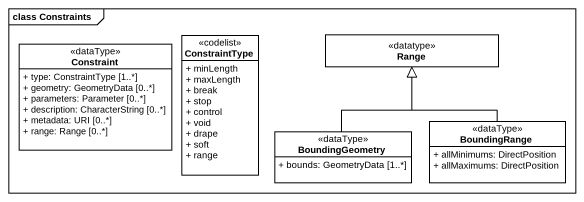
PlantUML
@startuml
mainframe class Constraints
hide circle
hide empty members
skinparam classAttributeIconSize 0
class ConstraintType <<codelist>> {
  + minLength
  + maxLength
  + break
  + stop
  + control
  + void
  + drape
  + soft
  + range
}
class Range <<datatype>>
class Constraint <<dataType>> {
  + type: ConstraintType [1..*]
  + geometry: GeometryData [0..*]
  + parameters: Parameter [0..*]
  + description: CharacterString [0..*]
  + metadata: URI [0..*]
  + range: Range [0..*]
}
class BoundingGeometry <<dataType>> {
  + bounds: GeometryData [1..*]
}
class BoundingRange <<dataType>> {
  + allMinimums: DirectPosition
  + allMaximums: DirectPosition
}
BoundingGeometry -up-|> Range
BoundingRange -up-|> Range
@enduml
